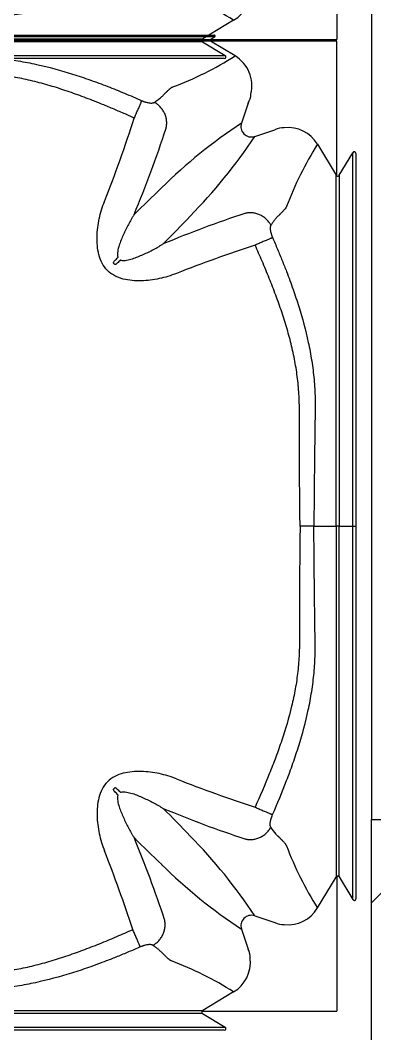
# Model space of a CAD drawing. Header units: millimetres. Extents: x -455371 to 117772, y -78417 to 116564.
# Drawn here: x -34466 to -34263, y 55724 to 56306 of the extents above; entities that cross this region are included whole.
import ezdxf

# ---------------------------------------------------------------- set-up
doc = ezdxf.new("R2010")
doc.units = ezdxf.units.MM
doc.layers.get('0').update_dxf_attribs({"color": 255})
doc.layers.add('Cls', color=7, linetype='Continuous', lineweight=25)
doc.layers.add('quote', color=5, linetype='Continuous', lineweight=15)
doc.layers.add('Contorno-Cupolex', color=3, linetype='Continuous')
doc.layers.add('RETINI', color=253, linetype='Continuous')

# ---------------------------------------------------------------- blocks, each defined once
blk = doc.blocks.new('Cupolex H50')
at = {"layer": 'Contorno-Cupolex', "linetype": 'Continuous'}
for p, q in [((19721.008, 10220.685), (19741.795, 10220.685)), ((19741.548, 10220.428), (19741.822, 10220.592)), ((19741.548, 10220.342), (19741.548, 10220.428)), ((19741.56, 10220.335), (19741.548, 10220.342)), ((19741.568, 10220.335), (19741.56, 10220.335)), ((19748.808, 10220.335), (19741.568, 10220.335)), ((19742.979, 10219.487), (19741.568, 10220.335)), ((19748.808, 10212.618), (19748.808, 10220.335)), ((19743.723, 10216.79), (19743.347, 10215.632)), ((19744.105, 10214.873), (19745.264, 10215.25)), ((19747.709, 10214.424), (19748.773, 10212.653)), ((19748.944, 10212.646), (19749.723, 10213.942)), ((19749.908, 10213.89), (19749.908, 10192.535)), ((19748.808, 10212.611), (19748.808, 10212.618)), ((19736.013, 10207.612), (19736.085, 10207.54)), ((19747.5, 10192.535), (19746.707, 10192.535)), ((19747.5, 10192.535), (19748.773, 10192.535)), ((19748.944, 10192.535), (19748.773, 10192.535)), ((19748.944, 10192.535), (19749.723, 10192.535)), ((19749.723, 10192.535), (19749.908, 10192.535)), ((19749.908, 10192.535), (19749.908, 10171.18)), ((19736.013, 10177.459), (19736.085, 10177.531)), ((19747.709, 10170.646), (19748.773, 10172.417)), ((19748.808, 10172.46), (19748.808, 10172.452)), ((19748.808, 10172.452), (19748.808, 10164.735)), ((19748.944, 10172.425), (19749.723, 10171.128)), ((19744.105, 10170.197), (19745.264, 10169.82)), ((19743.347, 10169.438), (19743.723, 10168.28)), ((19742.898, 10165.834), (19741.127, 10164.77)), ((19741.084, 10164.735), (19741.092, 10164.735)), ((19741.092, 10164.735), (19748.808, 10164.735)), ((19741.119, 10164.6), (19742.416, 10163.82)), ((19742.363, 10163.635), (19721.008, 10163.635))]:
    blk.add_line(p, q, dxfattribs=at)
for centre, radius, start, end in [((19741.796, 10220.635), 0.0499, 300.96272, 90.72245), ((19732.671, 10235.755), 19.259, 290.46786, 302.36183), ((19741.956, 10217.783), 1.987, 346.04652, 59.01123), ((19743.106, 10217.267), 0.78, 322.34469, 2.72035), ((19656.793, 10241.937), 84.511, 338.63581, 342.07511), ((19759.615, 10190.882), 29.618, 123.31706, 134.72435), ((19743.918, 10215.445), 0.601, 161.86663, 288.13337), ((19672.407, 10237.205), 70.114, 337.51574, 341.83203), ((19745.761, 10214.347), 1.031, 88.098, 118.85197), ((19746.005, 10213.401), 1.987, 30.98712, 96.05711), ((19719.313, 10231.176), 29.672, 315.28608, 326.67252), ((19763.951, 10204.095), 19.248, 147.54397, 159.4332), ((19749.809, 10213.891), 0.0998, 359.27767, 149.03719), ((19748.859, 10212.705), 0.1, 210.93283, 239.6717), ((19748.858, 10212.696), 0.0994, 239.77052, 329.25779), ((19823.716, 10122.806), 123.117, 133.62543, 134.65067), ((19764.872, 10146.017), 67.882, 108.3064, 112.52778), ((19651.998, 10294.545), 122.115, 315.3451, 316.37876), ((19769.413, 10131.006), 81.647, 108.03721, 111.39913), ((19677.006, 10266.071), 83.013, 315.3725, 315.55085), ((19794.544, 10148.533), 83.013, 134.44915, 134.6275), ((19769.413, 10254.064), 81.647, 248.60087, 251.96279), ((19677.006, 10118.999), 83.013, 44.44915, 44.6275), ((19794.544, 10236.537), 83.013, 225.3725, 225.55085), ((19666.773, 10104.862), 101.528, 43.51644, 44.7597), ((19764.872, 10239.053), 67.882, 247.47222, 251.6936), ((19674.49, 10148.671), 67.882, 18.3064, 22.52778), ((19823.019, 10261.545), 122.115, 225.3451, 226.37876), ((19719.371, 10153.941), 29.599, 33.31337, 44.72803), ((19659.479, 10144.13), 81.647, 18.03721, 21.39913), ((19764.175, 10181.087), 19.498, 200.64304, 212.37979), ((19759.649, 10194.23), 29.672, 225.28608, 236.67252), ((19748.859, 10172.365), 0.1, 120.3283, 149.06717), ((19748.858, 10172.374), 0.0994, 30.74221, 120.22948), ((19749.809, 10171.179), 0.0998, 210.96272, 0.72242), ((19746.005, 10171.669), 1.987, 263.94289, 329.01288), ((19743.918, 10169.625), 0.601, 71.86663, 198.13337), ((19745.761, 10170.723), 1.031, 241.14815, 271.90187), ((19742.82, 10167.782), 1.031, 358.098, 28.85197), ((19732.568, 10149.593), 19.248, 57.54397, 69.4332), ((19741.874, 10167.538), 1.987, 300.98712, 6.05711), ((19741.17, 10164.685), 0.0994, 149.77052, 239.25779), ((19741.178, 10164.684), 0.1, 120.93283, 149.6717), ((19742.364, 10163.735), 0.0998, 269.27767, 59.03719)]:
    blk.add_arc(centre, radius, start, end, dxfattribs=at)
for points, knots in [([(19721.008, 10220.428), (19722.289, 10220.428), (19723.57, 10220.428), (19725.492, 10220.428), (19726.132, 10220.428), (19726.933, 10220.428), (19727.094, 10220.428), (19727.415, 10220.428), (19727.577, 10220.428), (19727.864, 10220.428), (19727.987, 10220.428), (19728.24, 10220.428), (19728.37, 10220.428), (19729.01, 10220.428), (19729.496, 10220.428), (19730.446, 10220.428), (19730.912, 10220.428), (19732.235, 10220.428), (19733.016, 10220.428), (19733.944, 10220.428), (19734.213, 10220.428), (19734.655, 10220.428), (19734.829, 10220.428), (19734.99, 10220.428), (19735.02, 10220.428), (19735.059, 10220.428), (19735.071, 10220.428), (19735.095, 10220.428), (19735.107, 10220.428), (19735.166, 10220.428), (19735.216, 10220.428), (19735.367, 10220.428), (19735.468, 10220.428), (19735.97, 10220.428), (19736.373, 10220.428), (19738.384, 10220.428), (19739.993, 10220.428), (19741.548, 10220.428)], [0, 0, 0, 0, 0.0625, 0.0625, 0.09375, 0.09375, 0.101563, 0.101563, 0.109375, 0.109375, 0.117188, 0.117188, 0.125, 0.125, 0.15625, 0.15625, 0.1875, 0.1875, 0.25, 0.25, 0.28125, 0.28125, 0.3125, 0.3125, 0.320312, 0.320312, 0.324219, 0.324219, 0.328125, 0.328125, 0.34375, 0.34375, 0.375, 0.375, 0.5, 0.5, 1, 1, 1, 1]), ([(19741.548, 10220.342), (19739.993, 10220.342), (19738.384, 10220.342), (19736.373, 10220.342), (19735.97, 10220.342), (19735.468, 10220.342), (19735.367, 10220.342), (19735.216, 10220.342), (19735.166, 10220.342), (19735.107, 10220.342), (19735.095, 10220.342), (19735.071, 10220.342), (19735.059, 10220.342), (19735.02, 10220.342), (19734.99, 10220.342), (19734.829, 10220.342), (19734.655, 10220.342), (19734.213, 10220.342), (19733.944, 10220.342), (19733.016, 10220.342), (19732.235, 10220.342), (19730.912, 10220.342), (19730.446, 10220.342), (19729.496, 10220.342), (19729.01, 10220.342), (19728.37, 10220.342), (19728.24, 10220.342), (19727.987, 10220.342), (19727.864, 10220.342), (19727.577, 10220.342), (19727.415, 10220.342), (19727.094, 10220.342), (19726.933, 10220.342), (19726.132, 10220.342), (19725.492, 10220.342), (19723.57, 10220.342), (19722.289, 10220.342), (19721.008, 10220.342)], [0, 0, 0, 0, 0.5, 0.5, 0.625, 0.625, 0.65625, 0.65625, 0.671875, 0.671875, 0.675781, 0.675781, 0.679687, 0.679687, 0.6875, 0.6875, 0.71875, 0.71875, 0.75, 0.75, 0.8125, 0.8125, 0.84375, 0.84375, 0.875, 0.875, 0.882812, 0.882812, 0.890625, 0.890625, 0.898437, 0.898437, 0.90625, 0.90625, 0.9375, 0.9375, 1, 1, 1, 1]), ([(19741.822, 10220.592), (19740.292, 10220.592), (19738.758, 10220.592), (19736.839, 10220.592), (19736.456, 10220.592), (19735.88, 10220.592), (19735.689, 10220.592), (19735.473, 10220.592), (19735.449, 10220.592), (19735.401, 10220.592), (19735.378, 10220.592), (19735.297, 10220.592), (19735.225, 10220.592), (19734.958, 10220.592), (19734.705, 10220.592), (19734.236, 10220.592), (19734.065, 10220.592), (19733.692, 10220.592), (19733.489, 10220.592), (19732.842, 10220.592), (19732.366, 10220.592), (19731.587, 10220.592), (19731.315, 10220.592), (19730.758, 10220.592), (19730.474, 10220.592), (19729.895, 10220.592), (19729.6, 10220.592), (19728.998, 10220.592), (19728.69, 10220.592), (19728.229, 10220.592), (19728.076, 10220.592), (19727.9, 10220.592), (19727.878, 10220.592), (19727.856, 10220.592)], [0, 0, 0, 0, 0.5, 0.5, 0.625, 0.625, 0.6875, 0.6875, 0.6953125, 0.6953125, 0.703125, 0.703125, 0.71875, 0.71875, 0.75, 0.75, 0.765625, 0.765625, 0.78125, 0.78125, 0.8125, 0.8125, 0.828125, 0.828125, 0.84375, 0.84375, 0.859375, 0.859375, 0.875, 0.875, 0.8828125, 0.8828125, 0.8839302, 0.8839302, 0.8839302, 0.8839302]), ([(19721.008, 10219.339), (19721.473, 10219.342), (19722.405, 10219.348), (19723.808, 10219.361), (19725.098, 10219.376), (19726.27, 10219.391), (19727.059, 10219.402), (19727.585, 10219.411), (19727.942, 10219.416), (19728.571, 10219.41), (19729.471, 10219.354), (19730.543, 10219.215), (19731.953, 10218.947), (19733.325, 10218.57), (19734.676, 10218.116), (19735.665, 10217.748), (19736.658, 10217.349), (19737.307, 10217.069), (19737.639, 10216.925)], [0, 0, 0, 0, 0.081858, 0.164277, 0.247255, 0.309067, 0.370865, 0.386322, 0.40194, 0.433686, 0.497156, 0.560794, 0.624159, 0.750052, 0.811351, 0.87539, 0.93616, 1, 1, 1, 1]), ([(19737.202, 10215.927), (19737.002, 10216.017), (19736.59, 10216.2), (19735.953, 10216.474), (19735.197, 10216.788), (19734.329, 10217.128), (19733.518, 10217.419), (19732.865, 10217.634), (19732.211, 10217.835), (19731.388, 10218.058), (19730.389, 10218.273), (19729.382, 10218.425), (19728.537, 10218.493), (19727.988, 10218.507), (19727.733, 10218.508), (19727.559, 10218.508), (19727.076, 10218.508), (19726.285, 10218.509), (19724.877, 10218.513), (19723.471, 10218.522), (19722.064, 10218.535), (19721.36, 10218.543), (19721.008, 10218.547)], [0, 0, 0, 0, 0.039685, 0.081401, 0.12514, 0.187502, 0.249718, 0.280702, 0.311603, 0.373204, 0.434675, 0.49602, 0.557011, 0.587479, 0.595205, 0.603053, 0.61891, 0.682454, 0.745963, 0.872985, 0.936476, 1, 1, 1, 1]), ([(19738.355, 10216.828), (19738.368, 10216.837), (19738.393, 10216.854), (19738.429, 10216.879), (19738.464, 10216.904), (19738.498, 10216.928), (19738.531, 10216.953), (19738.585, 10216.993), (19738.657, 10217.049), (19738.741, 10217.12), (19738.817, 10217.19), (19738.878, 10217.251), (19738.92, 10217.297), (19738.952, 10217.33), (19738.981, 10217.359), (19739.023, 10217.4), (19739.074, 10217.45), (19739.131, 10217.503), (19739.184, 10217.552), (19739.249, 10217.611), (19739.309, 10217.659), (19739.358, 10217.689), (19739.382, 10217.701), (19739.395, 10217.708), (19739.402, 10217.71), (19739.405, 10217.712)], [0, 0, 0, 0, 0.020834, 0.041499, 0.061995, 0.082327, 0.102494, 0.1225, 0.183394, 0.244692, 0.305517, 0.365952, 0.407549, 0.429262, 0.459619, 0.493771, 0.556586, 0.619732, 0.683579, 0.744962, 0.871925, 0.935861, 0.967747, 0.983808, 1, 1, 1, 1]), ([(19737.639, 10216.925), (19737.647, 10216.921), (19737.663, 10216.914), (19737.687, 10216.904), (19737.711, 10216.895), (19737.735, 10216.885), (19737.771, 10216.872), (19737.819, 10216.856), (19737.896, 10216.832), (19737.99, 10216.809), (19738.091, 10216.793), (19738.18, 10216.787), (19738.242, 10216.791), (19738.284, 10216.798), (19738.311, 10216.806), (19738.335, 10216.816), (19738.349, 10216.824), (19738.355, 10216.828)], [0, 0, 0, 0, 0.025114, 0.050251, 0.075451, 0.100753, 0.126198, 0.189041, 0.252473, 0.377155, 0.504216, 0.628011, 0.754462, 0.81453, 0.875317, 0.937064, 1, 1, 1, 1]), ([(19749.723, 10207.324), (19749.723, 10207.363), (19749.723, 10207.398), (19749.723, 10207.46), (19749.723, 10207.485), (19749.723, 10207.704), (19749.723, 10207.899), (19749.723, 10208.484), (19749.723, 10208.874), (19749.723, 10210.825), (19749.723, 10212.385), (19749.723, 10213.942)], [0.2969026, 0.2969026, 0.2969026, 0.2969026, 0.3046875, 0.3046875, 0.3125, 0.3125, 0.375, 0.375, 0.5, 0.5, 1, 1, 1, 1]), ([(19748.773, 10197.227), (19748.773, 10197.476), (19748.773, 10197.725), (19748.773, 10198.276), (19748.773, 10198.579), (19748.773, 10199.183), (19748.773, 10199.485), (19748.773, 10200.088), (19748.773, 10200.39), (19748.773, 10200.988), (19748.773, 10201.279), (19748.773, 10201.848), (19748.773, 10202.126), (19748.773, 10202.668), (19748.773, 10202.933), (19748.773, 10203.687), (19748.773, 10204.141), (19748.773, 10204.948), (19748.773, 10205.286), (19748.773, 10205.693), (19748.773, 10205.813), (19748.773, 10206.011), (19748.773, 10206.089), (19748.773, 10206.182), (19748.773, 10206.207), (19748.773, 10206.254), (19748.773, 10206.278), (19748.773, 10206.348), (19748.773, 10206.396), (19748.773, 10206.631), (19748.773, 10206.819), (19748.773, 10207.385), (19748.773, 10207.761), (19748.773, 10209.646), (19748.773, 10211.153), (19748.773, 10212.653)], [0.0808693, 0.0808693, 0.0808693, 0.0808693, 0.09375, 0.09375, 0.109375, 0.109375, 0.125, 0.125, 0.140625, 0.140625, 0.15625, 0.15625, 0.171875, 0.171875, 0.1875, 0.1875, 0.21875, 0.21875, 0.25, 0.25, 0.265625, 0.265625, 0.28125, 0.28125, 0.2890625, 0.2890625, 0.296875, 0.296875, 0.3125, 0.3125, 0.375, 0.375, 0.5, 0.5, 1, 1, 1, 1]), ([(19739.624, 10207.024), (19739.3, 10206.895), (19738.97, 10206.795), (19738.296, 10206.65), (19737.949, 10206.606), (19737.429, 10206.593), (19737.256, 10206.598), (19736.91, 10206.631), (19736.737, 10206.659), (19736.234, 10206.789), (19735.91, 10206.944), (19735.538, 10207.317), (19735.438, 10207.458), (19735.276, 10207.768), (19735.218, 10207.933), (19735.131, 10208.268), (19735.103, 10208.441), (19735.071, 10208.786), (19735.066, 10208.958), (19735.079, 10209.475), (19735.123, 10209.82), (19735.268, 10210.497), (19735.368, 10210.828), (19735.497, 10211.15)], [0, 0, 0, 0, 0.125, 0.125, 0.25, 0.25, 0.3125, 0.3125, 0.375, 0.375, 0.5, 0.5, 0.5625, 0.5625, 0.625, 0.625, 0.6875, 0.6875, 0.75, 0.75, 0.875, 0.875, 1, 1, 1, 1]), ([(19737.192, 10210.392), (19737.178, 10210.369), (19737.164, 10210.346), (19737.136, 10210.3), (19737.122, 10210.277), (19737.081, 10210.208), (19737.054, 10210.162), (19736.974, 10210.023), (19736.922, 10209.928), (19736.769, 10209.642), (19736.672, 10209.447), (19736.535, 10209.145), (19736.492, 10209.043), (19736.409, 10208.835), (19736.37, 10208.73), (19736.318, 10208.568), (19736.302, 10208.513), (19736.273, 10208.402), (19736.261, 10208.346), (19736.242, 10208.232), (19736.236, 10208.174), (19736.237, 10208.085), (19736.239, 10208.056), (19736.248, 10207.997), (19736.255, 10207.967), (19736.267, 10207.939)], [0, 0, 0, 0, 0.03125, 0.03125, 0.0625, 0.0625, 0.125, 0.125, 0.25, 0.25, 0.5, 0.5, 0.625, 0.625, 0.75, 0.75, 0.8125, 0.8125, 0.875, 0.875, 0.9375, 0.9375, 0.96875, 0.96875, 1, 1, 1, 1]), ([(19745.929, 10210.856), (19745.928, 10210.853), (19745.925, 10210.846), (19745.919, 10210.833), (19745.906, 10210.809), (19745.876, 10210.759), (19745.825, 10210.696), (19745.76, 10210.625), (19745.708, 10210.569), (19745.655, 10210.514), (19745.61, 10210.469), (19745.57, 10210.428), (19745.538, 10210.397), (19745.505, 10210.365), (19745.458, 10210.322), (19745.399, 10210.263), (19745.337, 10210.194), (19745.283, 10210.129), (19745.235, 10210.07), (19745.186, 10210.007), (19745.137, 10209.939), (19745.086, 10209.868), (19745.052, 10209.817), (19745.035, 10209.792)], [0, 0, 0, 0, 0.016011, 0.032224, 0.064149, 0.128117, 0.255099, 0.326832, 0.398509, 0.451594, 0.506571, 0.540692, 0.57148, 0.599734, 0.634041, 0.695795, 0.755398, 0.795322, 0.835569, 0.876151, 0.917076, 0.958355, 1, 1, 1, 1]), ([(19748.944, 10210.731), (19748.944, 10209.866), (19748.944, 10209), (19748.944, 10207.757), (19748.944, 10207.381), (19748.944, 10206.816), (19748.944, 10206.628), (19748.944, 10206.393), (19748.944, 10206.345), (19748.944, 10206.251), (19748.944, 10206.21), (19748.944, 10206.085), (19748.944, 10206.006), (19748.944, 10205.81), (19748.944, 10205.69), (19748.944, 10205.281), (19748.944, 10204.944), (19748.944, 10204.343), (19748.944, 10204.127), (19748.944, 10203.673), (19748.944, 10203.435), (19748.944, 10202.686), (19748.944, 10202.135), (19748.944, 10201.284), (19748.944, 10200.995), (19748.944, 10200.404), (19748.944, 10200.101), (19748.944, 10199.496), (19748.944, 10199.193), (19748.944, 10198.588), (19748.944, 10198.285), (19748.944, 10197.377), (19748.944, 10196.772), (19748.944, 10195.104), (19748.944, 10194.041), (19748.944, 10192.978)], [0.2124485, 0.2124485, 0.2124485, 0.2124485, 0.5, 0.5, 0.625, 0.625, 0.6875, 0.6875, 0.703125, 0.703125, 0.71875, 0.71875, 0.734375, 0.734375, 0.75, 0.75, 0.78125, 0.78125, 0.796875, 0.796875, 0.8125, 0.8125, 0.84375, 0.84375, 0.859375, 0.859375, 0.875, 0.875, 0.890625, 0.890625, 0.90625, 0.90625, 0.9375, 0.9375, 0.9923835, 0.9923835, 0.9923835, 0.9923835]), ([(19745.035, 10209.792), (19745.033, 10209.789), (19745.029, 10209.782), (19745.023, 10209.771), (19745.018, 10209.759), (19745.013, 10209.747), (19745.009, 10209.733), (19745.006, 10209.719), (19745.003, 10209.704), (19744.997, 10209.672), (19744.994, 10209.616), (19744.999, 10209.527), (19745.015, 10209.425), (19745.038, 10209.332), (19745.062, 10209.254), (19745.08, 10209.201), (19745.097, 10209.154), (19745.113, 10209.114), (19745.124, 10209.087), (19745.13, 10209.074)], [0, 0, 0, 0, 0.031543, 0.062759, 0.093676, 0.12432, 0.154721, 0.184907, 0.214908, 0.244754, 0.371276, 0.495222, 0.622346, 0.74714, 0.810652, 0.87359, 0.915985, 0.958061, 1, 1, 1, 1]), ([(19736.412, 10207.794), (19736.441, 10207.782), (19736.47, 10207.775), (19736.53, 10207.765), (19736.56, 10207.763), (19736.648, 10207.763), (19736.706, 10207.769), (19736.82, 10207.788), (19736.877, 10207.8), (19736.988, 10207.829), (19737.042, 10207.845), (19737.204, 10207.897), (19737.309, 10207.936), (19737.516, 10208.018), (19737.618, 10208.062), (19737.919, 10208.198), (19738.115, 10208.295), (19738.402, 10208.448), (19738.496, 10208.5), (19738.636, 10208.581), (19738.682, 10208.608), (19738.751, 10208.649), (19738.774, 10208.663), (19738.819, 10208.691), (19738.842, 10208.705), (19738.865, 10208.719)], [0, 0, 0, 0, 0.03125, 0.03125, 0.0625, 0.0625, 0.125, 0.125, 0.1875, 0.1875, 0.25, 0.25, 0.375, 0.375, 0.5, 0.5, 0.75, 0.75, 0.875, 0.875, 0.9375, 0.9375, 0.96875, 0.96875, 1, 1, 1, 1]), ([(19746.707, 10192.535), (19746.703, 10192.885), (19746.695, 10193.585), (19746.682, 10194.984), (19746.673, 10196.383), (19746.669, 10197.783), (19746.667, 10198.57), (19746.668, 10199.094), (19746.668, 10199.435), (19746.655, 10200.025), (19746.59, 10200.865), (19746.442, 10201.867), (19746.232, 10202.86), (19746.013, 10203.678), (19745.816, 10204.328), (19745.606, 10204.976), (19745.319, 10205.782), (19744.941, 10206.753), (19744.545, 10207.706), (19744.267, 10208.337), (19744.133, 10208.64)], [0, 0, 0, 0, 0.063564, 0.127097, 0.254201, 0.31775, 0.381331, 0.397214, 0.41286, 0.44336, 0.504368, 0.565708, 0.627174, 0.688693, 0.719527, 0.750429, 0.81247, 0.874829, 0.93973, 1, 1, 1, 1]), ([(19745.13, 10209.074), (19745.226, 10208.852), (19745.415, 10208.415), (19745.683, 10207.765), (19745.984, 10207), (19746.307, 10206.125), (19746.754, 10204.783), (19747.123, 10203.419), (19747.385, 10202.017), (19747.519, 10200.951), (19747.572, 10200.056), (19747.576, 10199.431), (19747.571, 10199.077), (19747.562, 10198.553), (19747.552, 10197.768), (19747.533, 10196.369), (19747.514, 10194.625), (19747.505, 10193.229), (19747.5, 10192.535)], [0, 0, 0, 0, 0.042924, 0.084471, 0.124692, 0.188647, 0.249907, 0.375615, 0.438991, 0.50263, 0.566109, 0.597857, 0.613444, 0.628905, 0.690742, 0.752592, 0.876921, 1, 1, 1, 1]), ([(19736.013, 10207.612), (19736.01, 10207.614), (19736.009, 10207.618), (19736.008, 10207.625), (19736.008, 10207.629), (19736.01, 10207.64), (19736.012, 10207.647), (19736.02, 10207.666), (19736.027, 10207.679), (19736.049, 10207.714), (19736.066, 10207.735), (19736.086, 10207.755)], [0, 0, 0, 0, 0.0625, 0.0625, 0.125, 0.125, 0.25, 0.25, 0.5, 0.5, 1, 1, 1, 1]), ([(19736.228, 10207.612), (19736.209, 10207.593), (19736.187, 10207.576), (19736.152, 10207.554), (19736.14, 10207.547), (19736.12, 10207.539), (19736.113, 10207.537), (19736.102, 10207.535), (19736.099, 10207.535), (19736.091, 10207.536), (19736.088, 10207.537), (19736.085, 10207.54)], [0, 0, 0, 0, 0.5, 0.5, 0.75, 0.75, 0.875, 0.875, 0.9375, 0.9375, 1, 1, 1, 1]), ([(19749.723, 10199.303), (19749.723, 10199.365), (19749.723, 10199.426), (19749.723, 10199.642), (19749.723, 10199.796), (19749.723, 10200.258), (19749.723, 10200.564), (19749.723, 10201.176), (19749.723, 10201.482), (19749.723, 10202.373), (19749.723, 10202.938), (19749.723, 10203.745), (19749.723, 10204.008), (19749.723, 10204.507), (19749.723, 10204.744), (19749.723, 10205.195), (19749.723, 10205.409), (19749.723, 10205.813), (19749.723, 10206.004), (19749.723, 10206.525), (19749.723, 10206.812), (19749.723, 10207.148), (19749.723, 10207.245), (19749.723, 10207.324), (19749.723, 10207.324), (19749.723, 10207.324)], [0.1140744, 0.1140744, 0.1140744, 0.1140744, 0.1171875, 0.1171875, 0.125, 0.125, 0.140625, 0.140625, 0.15625, 0.15625, 0.1875, 0.1875, 0.203125, 0.203125, 0.21875, 0.21875, 0.234375, 0.234375, 0.25, 0.25, 0.28125, 0.28125, 0.296875, 0.296875, 0.2969026, 0.2969026, 0.2969026, 0.2969026]), ([(19749.723, 10192.535), (19749.723, 10193.771), (19749.723, 10195.007), (19749.723, 10196.861), (19749.723, 10197.479), (19749.723, 10198.406), (19749.723, 10198.716), (19749.723, 10199.118), (19749.723, 10199.21), (19749.723, 10199.303)], [0, 0, 0, 0, 0.0625, 0.0625, 0.09375, 0.09375, 0.109375, 0.109375, 0.1140744, 0.1140744, 0.1140744, 0.1140744]), ([(19748.773, 10192.535), (19748.773, 10193.744), (19748.773, 10194.952), (19748.773, 10196.516), (19748.773, 10196.872), (19748.773, 10197.227)], [0, 0, 0, 0, 0.0625, 0.0625, 0.08086931, 0.08086931, 0.08086931, 0.08086931]), ([(19746.707, 10192.535), (19746.69, 10191.136), (19746.679, 10189.736), (19746.671, 10187.987), (19746.67, 10187.637), (19746.668, 10186.937), (19746.668, 10186.588), (19746.668, 10186.15), (19746.668, 10186.062), (19746.668, 10185.931), (19746.668, 10185.888), (19746.668, 10185.802), (19746.668, 10185.759), (19746.667, 10185.674), (19746.667, 10185.632), (19746.666, 10185.549), (19746.665, 10185.507), (19746.662, 10185.381), (19746.659, 10185.297), (19746.642, 10184.878), (19746.616, 10184.543), (19746.56, 10184.041), (19746.538, 10183.874), (19746.489, 10183.54), (19746.462, 10183.373), (19746.372, 10182.873), (19746.302, 10182.542), (19746.066, 10181.554), (19745.874, 10180.904), (19745.549, 10179.935), (19745.435, 10179.613), (19745.196, 10178.971), (19745.071, 10178.651), (19744.686, 10177.694), (19744.414, 10177.061), (19744.133, 10176.43)], [0, 0, 0, 0, 0.25, 0.25, 0.3125, 0.3125, 0.375, 0.375, 0.390625, 0.390625, 0.398438, 0.398438, 0.40625, 0.40625, 0.414062, 0.414062, 0.421875, 0.421875, 0.4375, 0.4375, 0.5, 0.5, 0.53125, 0.53125, 0.5625, 0.5625, 0.625, 0.625, 0.75, 0.75, 0.8125, 0.8125, 0.875, 0.875, 1, 1, 1, 1]), ([(19745.13, 10175.996), (19745.411, 10176.639), (19745.68, 10177.288), (19746.06, 10178.275), (19746.182, 10178.606), (19746.416, 10179.272), (19746.528, 10179.607), (19746.844, 10180.619), (19747.029, 10181.303), (19747.253, 10182.347), (19747.319, 10182.698), (19747.402, 10183.23), (19747.427, 10183.408), (19747.471, 10183.764), (19747.491, 10183.943), (19747.54, 10184.478), (19747.561, 10184.835), (19747.572, 10185.283), (19747.574, 10185.372), (19747.575, 10185.507), (19747.575, 10185.551), (19747.575, 10185.641), (19747.575, 10185.686), (19747.574, 10185.775), (19747.573, 10185.819), (19747.572, 10185.907), (19747.571, 10185.95), (19747.569, 10186.081), (19747.568, 10186.168), (19747.561, 10186.604), (19747.556, 10186.953), (19747.547, 10187.651), (19747.542, 10187.999), (19747.521, 10189.744), (19747.508, 10191.139), (19747.5, 10192.535)], [0, 0, 0, 0, 0.125, 0.125, 0.1875, 0.1875, 0.25, 0.25, 0.375, 0.375, 0.4375, 0.4375, 0.46875, 0.46875, 0.5, 0.5, 0.5625, 0.5625, 0.578125, 0.578125, 0.585938, 0.585938, 0.59375, 0.59375, 0.601562, 0.601562, 0.609375, 0.609375, 0.625, 0.625, 0.6875, 0.6875, 0.75, 0.75, 1, 1, 1, 1]), ([(19748.773, 10192.535), (19748.773, 10191.326), (19748.773, 10190.118), (19748.773, 10188.552), (19748.773, 10188.195), (19748.773, 10187.838)], [0, 0, 0, 0, 0.0625, 0.0625, 0.0809509, 0.0809509, 0.0809509, 0.0809509]), ([(19749.723, 10184.463), (19749.723, 10184.646), (19749.723, 10184.831), (19749.723, 10185.172), (19749.723, 10185.329), (19749.723, 10185.642), (19749.723, 10185.799), (19749.723, 10186.269), (19749.723, 10186.582), (19749.723, 10187.522), (19749.723, 10188.149), (19749.723, 10190.029), (19749.723, 10191.282), (19749.723, 10192.535)], [0.8657575, 0.8657575, 0.8657575, 0.8657575, 0.875, 0.875, 0.8828125, 0.8828125, 0.890625, 0.890625, 0.90625, 0.90625, 0.9375, 0.9375, 1, 1, 1, 1]), ([(19748.944, 10172.425), (19748.944, 10173.924), (19748.944, 10175.43), (19748.944, 10177.313), (19748.944, 10177.689), (19748.944, 10178.254), (19748.944, 10178.442), (19748.944, 10178.678), (19748.944, 10178.725), (19748.944, 10178.819), (19748.944, 10178.86), (19748.944, 10178.985), (19748.944, 10179.064), (19748.944, 10179.26), (19748.944, 10179.38), (19748.944, 10179.789), (19748.944, 10180.126), (19748.944, 10180.727), (19748.944, 10180.943), (19748.944, 10181.397), (19748.944, 10181.635), (19748.944, 10182.384), (19748.944, 10182.935), (19748.944, 10183.786), (19748.944, 10184.076), (19748.944, 10184.666), (19748.944, 10184.97), (19748.944, 10185.574), (19748.944, 10185.877), (19748.944, 10186.482), (19748.944, 10186.785), (19748.944, 10187.693), (19748.944, 10188.298), (19748.944, 10189.98), (19748.944, 10191.057), (19748.944, 10192.134)], [0, 0, 0, 0, 0.5, 0.5, 0.625, 0.625, 0.6875, 0.6875, 0.703125, 0.703125, 0.71875, 0.71875, 0.734375, 0.734375, 0.75, 0.75, 0.78125, 0.78125, 0.796875, 0.796875, 0.8125, 0.8125, 0.84375, 0.84375, 0.859375, 0.859375, 0.875, 0.875, 0.890625, 0.890625, 0.90625, 0.90625, 0.9375, 0.9375, 0.9930906, 0.9930906, 0.9930906, 0.9930906]), ([(19748.773, 10187.838), (19748.773, 10187.591), (19748.773, 10187.343), (19748.773, 10186.794), (19748.773, 10186.492), (19748.773, 10185.887), (19748.773, 10185.585), (19748.773, 10184.982), (19748.773, 10184.68), (19748.773, 10184.082), (19748.773, 10183.791), (19748.773, 10183.222), (19748.773, 10182.944), (19748.773, 10182.402), (19748.773, 10182.137), (19748.773, 10181.383), (19748.773, 10180.929), (19748.773, 10180.122), (19748.773, 10179.784), (19748.773, 10179.377), (19748.773, 10179.257), (19748.773, 10179.059), (19748.773, 10178.981), (19748.773, 10178.888), (19748.773, 10178.863), (19748.773, 10178.816), (19748.773, 10178.792), (19748.773, 10178.722), (19748.773, 10178.675), (19748.773, 10178.439), (19748.773, 10178.251), (19748.773, 10177.686), (19748.773, 10177.309), (19748.773, 10176.069), (19748.773, 10175.206), (19748.773, 10174.345)], [0.0809509, 0.0809509, 0.0809509, 0.0809509, 0.09375, 0.09375, 0.109375, 0.109375, 0.125, 0.125, 0.140625, 0.140625, 0.15625, 0.15625, 0.171875, 0.171875, 0.1875, 0.1875, 0.21875, 0.21875, 0.25, 0.25, 0.265625, 0.265625, 0.28125, 0.28125, 0.2890625, 0.2890625, 0.296875, 0.296875, 0.3125, 0.3125, 0.375, 0.375, 0.5, 0.5, 0.786222, 0.786222, 0.786222, 0.786222]), ([(19749.723, 10177.495), (19749.723, 10177.51), (19749.723, 10177.525), (19749.723, 10177.565), (19749.723, 10177.588), (19749.723, 10177.644), (19749.723, 10177.677), (19749.723, 10177.786), (19749.723, 10177.876), (19749.723, 10178.089), (19749.723, 10178.214), (19749.723, 10178.495), (19749.723, 10178.65), (19749.723, 10178.989), (19749.723, 10179.173), (19749.723, 10179.569), (19749.723, 10179.783), (19749.723, 10180.459), (19749.723, 10180.951), (19749.723, 10181.751), (19749.723, 10182.03), (19749.723, 10182.6), (19749.723, 10182.89), (19749.723, 10183.48), (19749.723, 10183.78), (19749.723, 10184.21), (19749.723, 10184.336), (19749.723, 10184.463)], [0.6826415, 0.6826415, 0.6826415, 0.6826415, 0.6875, 0.6875, 0.6953125, 0.6953125, 0.703125, 0.703125, 0.71875, 0.71875, 0.734375, 0.734375, 0.75, 0.75, 0.765625, 0.765625, 0.78125, 0.78125, 0.8125, 0.8125, 0.828125, 0.828125, 0.84375, 0.84375, 0.859375, 0.859375, 0.8657575, 0.8657575, 0.8657575, 0.8657575]), ([(19739.624, 10178.046), (19739.3, 10178.175), (19738.97, 10178.276), (19738.296, 10178.42), (19737.949, 10178.465), (19737.429, 10178.477), (19737.256, 10178.472), (19736.91, 10178.44), (19736.737, 10178.411), (19736.234, 10178.281), (19735.91, 10178.126), (19735.538, 10177.753), (19735.438, 10177.612), (19735.276, 10177.302), (19735.218, 10177.138), (19735.131, 10176.803), (19735.103, 10176.629), (19735.071, 10176.284), (19735.066, 10176.112), (19735.079, 10175.596), (19735.123, 10175.25), (19735.268, 10174.573), (19735.368, 10174.242), (19735.497, 10173.92)], [0, 0, 0, 0, 0.125, 0.125, 0.25, 0.25, 0.3125, 0.3125, 0.375, 0.375, 0.5, 0.5, 0.5625, 0.5625, 0.625, 0.625, 0.6875, 0.6875, 0.75, 0.75, 0.875, 0.875, 1, 1, 1, 1]), ([(19736.086, 10177.315), (19736.066, 10177.335), (19736.049, 10177.356), (19736.027, 10177.392), (19736.02, 10177.404), (19736.012, 10177.424), (19736.01, 10177.431), (19736.008, 10177.441), (19736.008, 10177.445), (19736.009, 10177.452), (19736.01, 10177.456), (19736.013, 10177.459)], [0, 0, 0, 0, 0.5, 0.5, 0.75, 0.75, 0.875, 0.875, 0.9375, 0.9375, 1, 1, 1, 1]), ([(19736.228, 10177.458), (19736.209, 10177.477), (19736.187, 10177.494), (19736.152, 10177.516), (19736.14, 10177.523), (19736.12, 10177.531), (19736.113, 10177.533), (19736.102, 10177.535), (19736.099, 10177.535), (19736.091, 10177.534), (19736.088, 10177.533), (19736.085, 10177.531)], [0, 0, 0, 0, 0.5, 0.5, 0.75, 0.75, 0.875, 0.875, 0.9375, 0.9375, 1, 1, 1, 1]), ([(19736.412, 10177.277), (19736.441, 10177.288), (19736.47, 10177.296), (19736.53, 10177.305), (19736.56, 10177.307), (19736.648, 10177.307), (19736.706, 10177.301), (19736.82, 10177.282), (19736.877, 10177.27), (19736.988, 10177.241), (19737.042, 10177.225), (19737.204, 10177.173), (19737.309, 10177.135), (19737.516, 10177.052), (19737.618, 10177.008), (19737.919, 10176.872), (19738.115, 10176.775), (19738.402, 10176.622), (19738.496, 10176.57), (19738.636, 10176.489), (19738.682, 10176.462), (19738.751, 10176.421), (19738.774, 10176.407), (19738.819, 10176.379), (19738.842, 10176.366), (19738.865, 10176.351)], [0, 0, 0, 0, 0.03125, 0.03125, 0.0625, 0.0625, 0.125, 0.125, 0.1875, 0.1875, 0.25, 0.25, 0.375, 0.375, 0.5, 0.5, 0.75, 0.75, 0.875, 0.875, 0.9375, 0.9375, 0.96875, 0.96875, 1, 1, 1, 1]), ([(19749.723, 10171.128), (19749.723, 10172.68), (19749.723, 10174.235), (19749.723, 10176.179), (19749.723, 10176.568), (19749.723, 10177.136), (19749.723, 10177.316), (19749.723, 10177.495)], [0, 0, 0, 0, 0.5, 0.5, 0.625, 0.625, 0.6826415, 0.6826415, 0.6826415, 0.6826415]), ([(19736.267, 10177.131), (19736.255, 10177.102), (19736.248, 10177.073), (19736.239, 10177.014), (19736.237, 10176.984), (19736.236, 10176.895), (19736.242, 10176.837), (19736.261, 10176.723), (19736.274, 10176.666), (19736.302, 10176.555), (19736.318, 10176.501), (19736.37, 10176.34), (19736.409, 10176.234), (19736.491, 10176.028), (19736.535, 10175.926), (19736.671, 10175.625), (19736.768, 10175.428), (19736.921, 10175.142), (19736.974, 10175.048), (19737.054, 10174.908), (19737.081, 10174.862), (19737.122, 10174.793), (19737.136, 10174.77), (19737.164, 10174.724), (19737.178, 10174.701), (19737.192, 10174.679)], [0, 0, 0, 0, 0.03125, 0.03125, 0.0625, 0.0625, 0.125, 0.125, 0.1875, 0.1875, 0.25, 0.25, 0.375, 0.375, 0.5, 0.5, 0.75, 0.75, 0.875, 0.875, 0.9375, 0.9375, 0.96875, 0.96875, 1, 1, 1, 1]), ([(19745.035, 10175.278), (19745.019, 10175.303), (19745.006, 10175.337), (19744.999, 10175.393), (19744.997, 10175.404), (19744.996, 10175.429), (19744.996, 10175.442), (19744.996, 10175.483), (19744.997, 10175.513), (19745.005, 10175.576), (19745.01, 10175.61), (19745.021, 10175.663), (19745.025, 10175.682), (19745.034, 10175.719), (19745.039, 10175.738), (19745.055, 10175.796), (19745.068, 10175.836), (19745.097, 10175.916), (19745.113, 10175.956), (19745.13, 10175.996)], [0, 0, 0, 0, 0.25, 0.25, 0.3125, 0.3125, 0.375, 0.375, 0.5, 0.5, 0.625, 0.625, 0.6875, 0.6875, 0.75, 0.75, 0.875, 0.875, 1, 1, 1, 1]), ([(19745.929, 10174.214), (19745.928, 10174.217), (19745.927, 10174.22), (19745.924, 10174.227), (19745.922, 10174.231), (19745.917, 10174.241), (19745.913, 10174.248), (19745.902, 10174.268), (19745.893, 10174.283), (19745.873, 10174.312), (19745.862, 10174.327), (19745.838, 10174.357), (19745.824, 10174.373), (19745.796, 10174.405), (19745.781, 10174.421), (19745.75, 10174.455), (19745.734, 10174.473), (19745.708, 10174.501), (19745.699, 10174.51), (19745.681, 10174.529), (19745.672, 10174.539), (19745.643, 10174.568), (19745.623, 10174.588), (19745.6, 10174.611), (19745.598, 10174.614), (19745.593, 10174.619), (19745.59, 10174.622), (19745.582, 10174.63), (19745.577, 10174.635), (19745.566, 10174.646), (19745.56, 10174.652), (19745.549, 10174.663), (19745.543, 10174.669), (19745.531, 10174.68), (19745.526, 10174.685), (19745.514, 10174.696), (19745.508, 10174.701), (19745.497, 10174.712), (19745.491, 10174.717), (19745.48, 10174.728), (19745.474, 10174.733), (19745.457, 10174.75), (19745.445, 10174.761), (19745.423, 10174.784), (19745.411, 10174.796), (19745.376, 10174.833), (19745.353, 10174.859), (19745.235, 10174.995), (19745.136, 10175.127), (19745.035, 10175.278)], [0, 0, 0, 0, 0.015625, 0.015625, 0.03125, 0.03125, 0.0625, 0.0625, 0.125, 0.125, 0.1875, 0.1875, 0.25, 0.25, 0.3125, 0.3125, 0.375, 0.375, 0.40625, 0.40625, 0.4375, 0.4375, 0.5, 0.5, 0.507812, 0.507812, 0.515625, 0.515625, 0.53125, 0.53125, 0.546875, 0.546875, 0.5625, 0.5625, 0.578125, 0.578125, 0.59375, 0.59375, 0.609375, 0.609375, 0.625, 0.625, 0.65625, 0.65625, 0.6875, 0.6875, 0.75, 0.75, 1, 1, 1, 1]), ([(19721.008, 10166.837), (19721.358, 10166.841), (19722.058, 10166.849), (19723.457, 10166.861), (19724.857, 10166.87), (19726.256, 10166.875), (19727.044, 10166.876), (19727.567, 10166.875), (19727.909, 10166.875), (19728.498, 10166.888), (19729.338, 10166.954), (19730.34, 10167.101), (19731.333, 10167.311), (19732.152, 10167.53), (19732.801, 10167.727), (19733.449, 10167.938), (19734.255, 10168.224), (19735.226, 10168.602), (19736.18, 10168.998), (19736.81, 10169.277), (19737.113, 10169.411)], [0, 0, 0, 0, 0.063564, 0.127097, 0.254201, 0.31775, 0.381331, 0.397214, 0.41286, 0.44336, 0.504368, 0.565708, 0.627174, 0.688693, 0.719527, 0.750429, 0.81247, 0.874829, 0.93973, 1, 1, 1, 1]), ([(19738.265, 10168.508), (19738.262, 10168.51), (19738.255, 10168.515), (19738.244, 10168.52), (19738.233, 10168.525), (19738.22, 10168.53), (19738.207, 10168.534), (19738.193, 10168.538), (19738.178, 10168.541), (19738.145, 10168.546), (19738.089, 10168.55), (19738, 10168.544), (19737.899, 10168.528), (19737.805, 10168.505), (19737.727, 10168.482), (19737.674, 10168.464), (19737.627, 10168.446), (19737.587, 10168.43), (19737.56, 10168.419), (19737.547, 10168.413)], [0, 0, 0, 0, 0.031543, 0.062759, 0.093676, 0.12432, 0.154721, 0.184907, 0.214908, 0.244754, 0.371276, 0.495222, 0.622346, 0.74714, 0.810652, 0.87359, 0.915985, 0.958061, 1, 1, 1, 1]), ([(19737.547, 10168.413), (19737.325, 10168.317), (19736.888, 10168.128), (19736.238, 10167.861), (19735.474, 10167.559), (19734.599, 10167.236), (19733.256, 10166.79), (19731.892, 10166.421), (19730.491, 10166.158), (19729.424, 10166.025), (19728.529, 10165.971), (19727.904, 10165.967), (19727.55, 10165.973), (19727.026, 10165.981), (19726.242, 10165.992), (19724.843, 10166.01), (19723.098, 10166.029), (19721.703, 10166.039), (19721.008, 10166.044)], [0, 0, 0, 0, 0.042924, 0.084471, 0.124692, 0.188647, 0.249907, 0.375615, 0.438991, 0.50263, 0.566109, 0.597857, 0.613444, 0.628905, 0.690742, 0.752592, 0.876921, 1, 1, 1, 1]), ([(19739.33, 10167.614), (19739.326, 10167.616), (19739.32, 10167.618), (19739.306, 10167.625), (19739.282, 10167.637), (19739.232, 10167.668), (19739.17, 10167.719), (19739.099, 10167.783), (19739.042, 10167.836), (19738.987, 10167.889), (19738.942, 10167.933), (19738.902, 10167.973), (19738.87, 10168.005), (19738.839, 10168.039), (19738.796, 10168.085), (19738.736, 10168.144), (19738.667, 10168.206), (19738.602, 10168.261), (19738.543, 10168.308), (19738.48, 10168.357), (19738.413, 10168.407), (19738.341, 10168.457), (19738.291, 10168.491), (19738.265, 10168.508)], [0, 0, 0, 0, 0.016011, 0.032224, 0.064149, 0.128117, 0.255099, 0.326832, 0.398509, 0.451594, 0.506571, 0.540692, 0.57148, 0.599734, 0.634041, 0.695795, 0.755398, 0.795322, 0.835569, 0.876151, 0.917076, 0.958355, 1, 1, 1, 1]), ([(19739.204, 10164.6), (19738.34, 10164.6), (19737.473, 10164.6), (19736.231, 10164.599), (19735.854, 10164.599), (19735.289, 10164.599), (19735.101, 10164.599), (19734.866, 10164.599), (19734.819, 10164.599), (19734.725, 10164.599), (19734.683, 10164.599), (19734.559, 10164.599), (19734.48, 10164.599), (19734.283, 10164.599), (19734.164, 10164.599), (19733.754, 10164.599), (19733.417, 10164.599), (19732.817, 10164.599), (19732.6, 10164.599), (19732.147, 10164.599), (19731.908, 10164.599), (19731.16, 10164.599), (19730.609, 10164.599), (19729.757, 10164.599), (19729.468, 10164.599), (19728.877, 10164.599), (19728.574, 10164.599), (19727.969, 10164.599), (19727.666, 10164.599), (19727.061, 10164.599), (19726.758, 10164.599), (19725.851, 10164.599), (19725.245, 10164.599), (19723.577, 10164.599), (19722.514, 10164.599), (19721.451, 10164.599)], [0.2124485, 0.2124485, 0.2124485, 0.2124485, 0.5, 0.5, 0.625, 0.625, 0.6875, 0.6875, 0.703125, 0.703125, 0.71875, 0.71875, 0.734375, 0.734375, 0.75, 0.75, 0.78125, 0.78125, 0.796875, 0.796875, 0.8125, 0.8125, 0.84375, 0.84375, 0.859375, 0.859375, 0.875, 0.875, 0.890625, 0.890625, 0.90625, 0.90625, 0.9375, 0.9375, 0.9923835, 0.9923835, 0.9923835, 0.9923835]), ([(19725.7, 10164.771), (19725.949, 10164.771), (19726.198, 10164.771), (19726.75, 10164.771), (19727.052, 10164.771), (19727.656, 10164.771), (19727.958, 10164.771), (19728.561, 10164.771), (19728.864, 10164.771), (19729.461, 10164.771), (19729.752, 10164.771), (19730.321, 10164.771), (19730.599, 10164.771), (19731.141, 10164.771), (19731.407, 10164.771), (19732.161, 10164.771), (19732.614, 10164.771), (19733.421, 10164.771), (19733.759, 10164.771), (19734.167, 10164.771), (19734.286, 10164.771), (19734.484, 10164.771), (19734.563, 10164.771), (19734.656, 10164.771), (19734.681, 10164.771), (19734.728, 10164.771), (19734.751, 10164.771), (19734.822, 10164.771), (19734.869, 10164.771), (19735.104, 10164.771), (19735.293, 10164.771), (19735.858, 10164.771), (19736.235, 10164.771), (19738.119, 10164.771), (19739.626, 10164.77), (19741.127, 10164.77)], [0.0808693, 0.0808693, 0.0808693, 0.0808693, 0.09375, 0.09375, 0.109375, 0.109375, 0.125, 0.125, 0.140625, 0.140625, 0.15625, 0.15625, 0.171875, 0.171875, 0.1875, 0.1875, 0.21875, 0.21875, 0.25, 0.25, 0.265625, 0.265625, 0.28125, 0.28125, 0.2890625, 0.2890625, 0.296875, 0.296875, 0.3125, 0.3125, 0.375, 0.375, 0.5, 0.5, 1, 1, 1, 1]), ([(19727.777, 10163.821), (19727.838, 10163.821), (19727.9, 10163.821), (19728.115, 10163.821), (19728.27, 10163.821), (19728.731, 10163.821), (19729.038, 10163.821), (19729.649, 10163.821), (19729.955, 10163.821), (19730.846, 10163.821), (19731.412, 10163.821), (19732.219, 10163.821), (19732.481, 10163.821), (19732.98, 10163.821), (19733.218, 10163.821), (19733.669, 10163.821), (19733.883, 10163.821), (19734.287, 10163.821), (19734.477, 10163.821), (19734.999, 10163.821), (19735.286, 10163.821), (19735.622, 10163.821), (19735.718, 10163.821), (19735.797, 10163.821), (19735.797, 10163.821), (19735.797, 10163.821)], [0.1140744, 0.1140744, 0.1140744, 0.1140744, 0.1171875, 0.1171875, 0.125, 0.125, 0.140625, 0.140625, 0.15625, 0.15625, 0.1875, 0.1875, 0.203125, 0.203125, 0.21875, 0.21875, 0.234375, 0.234375, 0.25, 0.25, 0.28125, 0.28125, 0.296875, 0.296875, 0.2969026, 0.2969026, 0.2969026, 0.2969026]), ([(19735.797, 10163.821), (19735.836, 10163.821), (19735.871, 10163.821), (19735.933, 10163.821), (19735.958, 10163.821), (19736.177, 10163.821), (19736.373, 10163.821), (19736.958, 10163.821), (19737.348, 10163.821), (19739.298, 10163.821), (19740.859, 10163.82), (19742.416, 10163.82)], [0.2969026, 0.2969026, 0.2969026, 0.2969026, 0.3046875, 0.3046875, 0.3125, 0.3125, 0.375, 0.375, 0.5, 0.5, 1, 1, 1, 1])]:
    blk.add_open_spline(points, degree=3, knots=knots, dxfattribs=at)
for points, weights in [([(19737.202, 10215.927), (19737.535, 10216.669), (19737.639, 10216.925)], [1, 0.837824847316, 1]), ([(19739.026, 10215.343), (19739.271, 10216.329), (19738.355, 10216.828)], [1, 0.774238593572, 1]), ([(19745.035, 10209.792), (19744.536, 10210.707), (19743.551, 10210.463)], [1, 0.77386842912, 1]), ([(19745.13, 10209.074), (19744.873, 10208.97), (19744.133, 10208.64)], [1, 0.838288024156, 1]), ([(19744.133, 10176.43), (19744.873, 10176.1), (19745.13, 10175.996)], [1, 0.838288024156, 1]), ([(19743.551, 10174.607), (19744.536, 10174.363), (19745.035, 10175.278)], [1, 0.77386842912, 1]), ([(19738.265, 10168.508), (19739.181, 10169.008), (19738.936, 10169.992)], [1, 0.77386842912, 1]), ([(19737.547, 10168.413), (19737.443, 10168.671), (19737.113, 10169.411)], [1, 0.838288024155, 1])]:
    blk.add_rational_spline(points, weights, degree=2, dxfattribs=at)
for points in [[(19748.944, 10212.646), (19748.944, 10212.008), (19748.944, 10211.37), (19748.944, 10210.731)], [(19748.944, 10192.978), (19748.944, 10192.83), (19748.944, 10192.683), (19748.944, 10192.535)], [(19748.944, 10192.134), (19748.944, 10192.267), (19748.944, 10192.401), (19748.944, 10192.535)], [(19748.773, 10174.345), (19748.773, 10173.701), (19748.773, 10173.058), (19748.773, 10172.417)], [(19741.119, 10164.6), (19740.482, 10164.6), (19739.843, 10164.6), (19739.204, 10164.6)]]:
    blk.add_open_spline(points, degree=3, dxfattribs=at)
blk = doc.blocks.new('*U2217')
at = {"xscale": 10.01836209701863, "yscale": 10.01836209701863, "zscale": 10.01836209701863}
for p in [(-197296.95, -101829.74), (-197296.95, -102387.76)]:
    blk.add_blockref('Cupolex H50', p, dxfattribs=at)
blk = doc.blocks.new('*U2218')
at = {"layer": 'quote', "color": 0, "linetype": 'ByBlock', "lineweight": -2, "transparency": 16777216}
blk.add_blockref('*U2217', (2690, -2570), dxfattribs=at)

msp = doc.modelspace()

# ---------------------------------------------------------------- hatches: boundary and pattern name
at = {"layer": 'RETINI'}
h = msp.add_hatch(dxfattribs=at)
h.set_pattern_fill('ANSI31', color=256, scale=20)
h.set_pattern_definition([(45, (69267.63, 5500), (-44.90128, 44.90128), [])])
h.paths.add_polyline_path([(-33964.5, 55572.48), (-34114.5, 55572.48), (-34114.5, 55297.48), (-33964.5, 55297.48)])
h.paths.add_polyline_path([(-34114.5, 55572.48), (-34114.5, 55847.48), (-34264.5, 55847.48), (-34264.5, 55297.48), (-34114.5, 55297.48)])
h.paths.add_polyline_path([(-33964.5, 55847.48), (-34114.5, 55847.48), (-34114.5, 55572.48), (-33964.5, 55572.48)])

# ---------------------------------------------------------------- linework, layer by layer
at = {"layer": 'Cls'}
for points in [[(-34264.5, 59422.48), (-34264.5, 55847.48)], [(-34264.5, 55297.48), (-34264.5, 55847.48), (-33964.5, 55847.48), (-33964.5, 55297.48), (-34264.5, 55297.48)]]:
    msp.add_lwpolyline(points, dxfattribs=at)

# ---------------------------------------------------------------- block references
at = {"layer": 'quote'}
msp.add_blockref('*U2218', (-37528.22, 58861.2), dxfattribs=at)

doc.saveas('drawing.dxf')
